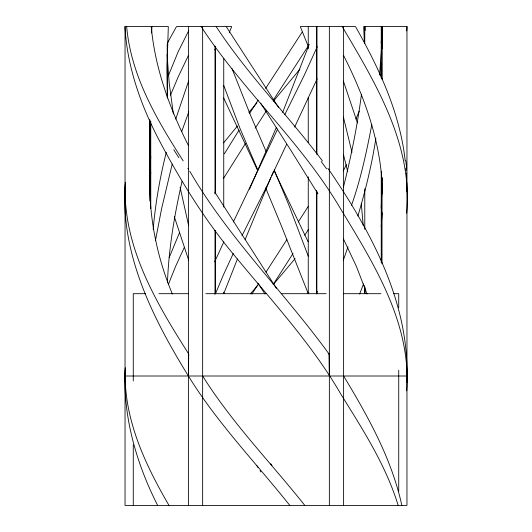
<?xml version="1.0" encoding="UTF-8"?>
<svg xmlns="http://www.w3.org/2000/svg" width="532" height="532" viewBox="0 0 532 532"><rect width="100%" height="100%" fill="white"/><g stroke="black" fill="none" stroke-linecap="round" stroke-linejoin="round"><path stroke-width="0.8" d="M202.645 26.6L202.645 505.4M316.866 293.917L316.919 191.227M316.939 154.553L317.005 26.6M381.018 62.703L380.932 74.826M381.989 263.766L382.089 177.375M382.209 79.574L382.269 26.6L382.269 48.439M364.806 287.114L364.779 293.691L364.633 285.611M125.253 367.745C122.506 415.658 136.152 462.96 157.645 505.4M289.814 505.4C255.646 462.567 217.242 422.854 188.388 376.004L188.727 353.979C155.876 302.409 122.234 245.777 125.293 182.336M382.242 185.355L381.158 208.178M406.734 191.786L406.707 182.336M168.99 505.4C144.957 464.163 123.49 418.504 125.253 369.673M329.926 171.224C372.121 233.342 410.518 304.996 406.747 382.335M167.467 282.665C168.71 248.517 174.496 214.715 182.024 181.445M151.647 32.984L151.919 26.6M406.721 390.834C411.522 323.323 373.89 263.805 340.36 208.458C301.451 142.25 242.905 90.759 201.149 26.6M382.202 212.74L381.211 226.539M149.778 185.296L150.782 172.288M125.273 184.631C120.185 254.01 153.056 318.648 188.388 376.004M382.488 26.6L381.158 42.999M406.687 213.226C412.965 144.697 375.672 83.211 342.196 26.6M150.815 156.594C146.546 203.31 154.22 250.798 172.368 294.023M406.741 30.923L407.047 26.6L363.682 26.6L364.34 42.307M153.176 229.325C155.457 203.324 159.879 177.522 166.33 152.232M379.542 75.025L381.384 50.733L381.517 26.6M361.467 94.364C357.351 125.685 351.12 156.714 343.373 187.331M375.865 138.273C371.908 164.614 365.457 190.516 357.883 216.032M155.524 240.158L161.555 208.93L172.195 164.089M371.821 124.535C366.621 151.78 360.782 179.011 351.552 205.219M175.72 119.128L188.594 81.103M181.698 131.61L188.734 111.986M348.008 246.801L343.346 260.115M168.325 75.857L178.24 51.571L188.7 30.723M169.189 257.601L179.523 232.584M168.358 284.46L175.5 266.632L184.225 247.573M363.562 283.889L359.632 294.023M309.218 44.389L282.645 112.412M237.438 258.958L223.739 293.691L223.739 292.101M265.654 187.896L281.807 226.898L308.261 293.691L308.839 292.228M170.499 95.162L178.193 76.881L188.441 55.454M245.119 239.58L270.848 177.575M317.391 291.443L316.493 293.691L316.493 190.35M229.305 32.452L231.713 26.6L176.484 26.6L167.301 43.278M359.24 111.141L355.921 119.115M249.528 189.279L250.339 187.331M250.612 186.685L276.321 127.56M317.258 46.696L304.37 75.025L284.879 114.486M214.795 49.948L215.666 47.94M271.699 175.646L273.408 171.776M214.715 261.737L223.852 241.834M317.125 78.869L294.622 127.108M286.635 144.265L266.18 187.583L241.974 235.736M233.295 253.451L223.034 275.722L215.507 293.691L215.507 230.895M233.302 222.05L277.657 129.057M346.465 164.594L343.26 170.945M224.344 153.828L239.054 130.147M223.526 178.42L245.585 143.327M308.194 206.456L298.213 222.057M249.501 113.595L258.126 100.089M255.267 128.126L266.219 111.082M251.942 294.023L258.439 283.889M293.039 253.498L273.182 284.46M266.02 272.078L286.848 239.673M304.73 235.244L308.46 229.432M265.634 88.425L302.149 32.106M308.374 45.759L273.355 100.056M299.935 69.14L273.501 101.093M223.62 142.849L237.405 126.044M295.107 258.625L273.255 284.587M256.883 102.935L248.876 112.412M250.446 293.85L257.701 285.285M145.735 293.691L133.273 293.691L133.273 380.978M158.928 293.691L188.661 293.691M205.844 293.691L266 293.691M281.189 293.691L326.156 293.691M343.339 293.691L380.879 293.691M393.607 293.691L398.727 293.691L398.727 307.682M125.04 376.004L406.96 376.004M328.264 353.906L329.015 353.979L329.355 376.004M304.816 505.4C270.595 462.408 231.912 422.76 202.645 376.004M322.432 160.923C288.058 115.324 247.52 74.507 216.185 26.6M327.858 168.318L329.514 170.639M329.015 353.979C283.982 291.988 228.441 237.884 189.758 171.224M226.226 26.6L278.588 107.457M260.627 103.115L291.037 150.623L317.956 193.874M258 283.19L264.936 293.957M270.735 463.751L271.958 465.646M256.81 465.58L258.033 467.482M260.068 470.654L260.88 471.924M276.407 288.324L214.862 192.178M187.909 168.318L188.647 169.482M183.214 160.923C156.987 119.973 130.972 76.123 126.669 26.6M343.612 376.004C368.058 416.496 391.698 458.75 401.833 505.4M343.366 238.748L356.5 266.632L367.02 293.957M343.559 55.454C365.338 98.314 381.916 145.136 382.501 193.688M188.401 145.495C169.642 108.302 155.045 68.329 151.228 26.6M257.375 169.994L223.679 98.008M308.148 241.834L277.491 177.868M274.731 171.969L275.649 173.937M275.955 174.596L277.185 177.216M266.186 151.7L250.319 114.752L232.038 68.668M257.741 169.841L240.072 128.598L223.759 85.526M274.173 169.854L288.803 204.94L308.247 256.145M308.234 46.291L300.287 26.6L355.516 26.6C379.057 68.242 400.004 112.831 405.218 160.923M343.406 81.103L357.471 122.985M188.654 260.115L174.31 216.677M398.169 505.4C385.926 465.447 363.097 429.936 341.198 394.731C309.857 340.334 266.153 294.947 226.984 246.363C201.681 214.549 180.208 179.856 161.149 143.992C141.672 107.723 127.181 68.01 124.954 26.6L168.318 26.6L167.061 66.447L167.454 98.081M343.393 154.293L347.735 171.776M343.406 117.093L351.965 152.352M188.587 225.402L180.102 187.251M173.372 113.974L169.203 82.999L167.048 54.437M361.275 203.63L363.243 225.615M405.949 168.318L406.129 170.639M406.295 172.967L406.548 177.641M365.118 26.6L365.225 30.51M382.222 178.539L382.242 180.055M149.844 120.325L149.938 201.01M406.96 26.6L406.96 505.4L125.04 505.4L125.04 26.6M398.727 370.239L398.727 491.302M382.269 185.934L382.269 188.361M381.238 26.6L381.238 78.271M381.238 171.271L381.238 262.688M364.779 26.6L364.779 43.291M364.779 188.76L364.779 229.305M364.779 287.333L364.779 293.691M343.612 26.6L343.612 505.4M329.355 26.6L329.355 505.4M316.493 26.6L316.493 153.788M308.261 26.6L308.261 48.858M308.261 97.349L308.261 142.656M308.261 176.837L308.261 293.691M223.739 58.394L223.739 207.048M215.507 46.47L215.507 193.528M214.995 46.011L214.995 194.02M214.995 230.416L214.995 294.316M188.388 26.6L188.388 505.4M167.221 44.09L167.221 97.349M150.762 121.196L150.762 208.637M149.731 119.614L149.731 194.02M133.273 444.852L133.273 505.4M178.825 157.665A385.7 20.223 56.4 0 1 173.784 149.685M405.81 160.731A385.7 287.878 -33.8 0 1 406.574 168.125M321.148 161.495A385.7 267.656 39.8 0 1 326.555 168.85"/></g></svg>
